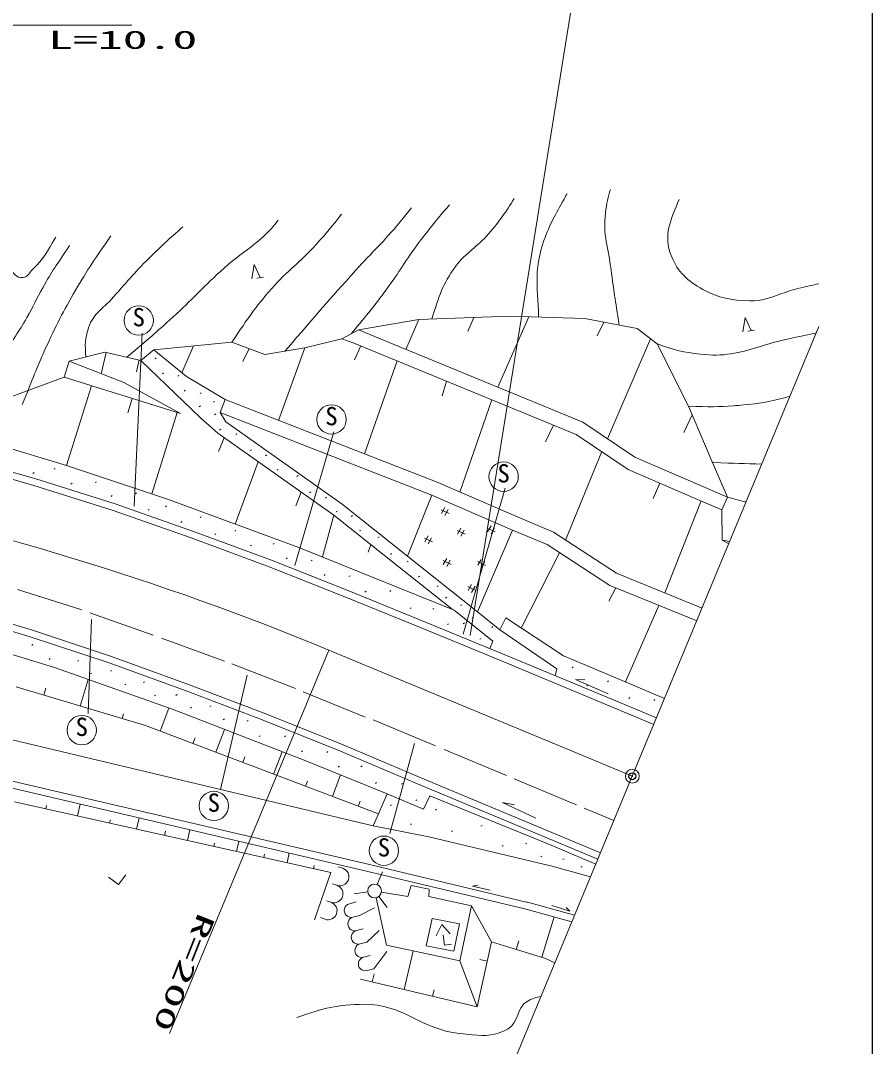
# Model space of a CAD drawing. Units: millimetres, scale not verified. Extents: x 40000 to 680000, y 20000 to 380000.
# Drawn here: x 517421 to 579000, y 242635 to 316758 of the extents above; entities that cross this region are included whole.
import ezdxf
from ezdxf.enums import TextEntityAlignment as Align

# ---------------------------------------------------------------- set-up
doc = ezdxf.new("R2010")
doc.units = ezdxf.units.MM
doc.header["$LTSCALE"] = 1000
doc.header["$PDMODE"] = 32
doc.header["$PDSIZE"] = 500
doc.layers.add('M-BGD-RSTR', color=7, linetype='Continuous', lineweight=13)
doc.layers.add('M-TTL-BAND', color=7, linetype='Continuous', lineweight=25)
doc.layers.add('M-OTRS', color=6, linetype='Continuous')
doc.styles.add('ＭＳ ゴシック', font='')
doc.styles.get('ＭＳ ゴシック').set_extended_font_data('MS Gothic')

msp = doc.modelspace()

# ---------------------------------------------------------------- linework, layer by layer
at = {"layer": 'M-BGD-RSTR'}
for p, q in [((557293, 318044), (549918, 272317)), ((534144, 298097), (534304, 299129)), ((534304, 299129), (534738, 298180)), ((534491, 298145), (534986, 298214)), ((541842, 294407), (546217, 295159)), ((546217, 295159), (545264, 293000)), ((546217, 295159), (552772, 295410)), ((550179, 295311), (549744, 294279)), ((554158, 295361), (551925, 290262)), ((552772, 295410), (558198, 295218)), ((558198, 295218), (562002, 294510)), ((569634, 294274), (569794, 295306)), ((569794, 295306), (570228, 294357)), ((540656, 293772), (541842, 294407)), ((558068, 287736), (541842, 294407)), ((559593, 294958), (559090, 293979)), ((561641, 262161), (575127, 294642)), ((562002, 294510), (563425, 293409)), ((569981, 294322), (570476, 294391)), ((525643, 281668), (526217, 294161)), ((540656, 293772), (537983, 293114)), ((541461, 293482), (540656, 293772)), ((562959, 293770), (559848, 286539)), ((523511, 292799), (520947, 292138)), ((526124, 292201), (523511, 292799)), ((527058, 292957), (526124, 292201)), ((532706, 293524), (527058, 292957)), ((527058, 292957), (529413, 291030)), ((529916, 293244), (529077, 291305)), ((535078, 292633), (532706, 293524)), ((533946, 293058), (533494, 292134)), ((537983, 293114), (535078, 292633)), ((537983, 293114), (536067, 287871)), ((557593, 286850), (541461, 293482)), ((542009, 293257), (541556, 292239)), ((563425, 293409), (565706, 288905)), ((520572, 290986), (520947, 292138)), ((520947, 292138), (524891, 290614)), ((523610, 292776), (523260, 291244)), ((525988, 292232), (525793, 291380)), ((530462, 288020), (526124, 292201)), ((527142, 292327), (527222, 292387)), ((544643, 292174), (542285, 285444)), ((514346, 288698), (520572, 290986)), ((528987, 288366), (520572, 290986)), ((524891, 290614), (528987, 288366)), ((527675, 291239), (527755, 291299)), ((528789, 291055), (528869, 291115)), ((529413, 291030), (532207, 289378)), ((548210, 290708), (547892, 289643)), ((517966, 290028), (517533, 289022)), ((522548, 290370), (520752, 284600)), ((529246, 289986), (529325, 290046)), ((530403, 289807), (530483, 289868)), ((525498, 289452), (525177, 288420)), ((531358, 289175), (531438, 289235)), ((532207, 289378), (531843, 288446)), ((532207, 289378), (547534, 283396)), ((551499, 289356), (549164, 282691)), ((528741, 288443), (526908, 282553)), ((530343, 288858), (530423, 288918)), ((531843, 288446), (547154, 282471)), ((532254, 287760), (531843, 288446)), ((567352, 285043), (565706, 288905)), ((531677, 286943), (530462, 288020)), ((531453, 288276), (531533, 288336)), ((540658, 281821), (532254, 287760)), ((561833, 285204), (558068, 287736)), ((565978, 288267), (565367, 286988)), ((540058, 281021), (531677, 286943)), ((531813, 287164), (531893, 287224)), ((532975, 286839), (533055, 286899)), ((537241, 277389), (540061, 287031)), ((555948, 287527), (555362, 286323)), ((513672, 286729), (520752, 284600)), ((532139, 286616), (531732, 285615)), ((561352, 284321), (557593, 286850)), ((534026, 285683), (534106, 285743)), ((559433, 285612), (556821, 279221)), ((518384, 283165), (512629, 284808)), ((518528, 283645), (512754, 285293)), ((534607, 284872), (532929, 280382)), ((535135, 285314), (535215, 285374)), ((566569, 283158), (561833, 285204)), ((568513, 282319), (567352, 285043)), ((518317, 284042), (518396, 284102)), ((519849, 284342), (519929, 284402)), ((520752, 284600), (528040, 282176)), ((535968, 284269), (536048, 284329)), ((566186, 282234), (561352, 284321)), ((524108, 281354), (518384, 283165)), ((524266, 281828), (518528, 283645)), ((521069, 283264), (521149, 283325)), ((522825, 283376), (522905, 283436)), ((537404, 283815), (537484, 283875)), ((547534, 283396), (553383, 280867)), ((563640, 283333), (563143, 282227)), ((568513, 282319), (566569, 283158)), ((523969, 282376), (524049, 282436)), ((525730, 282574), (525809, 282634)), ((537697, 282689), (537330, 281690)), ((538318, 282640), (538398, 282700)), ((545402, 278055), (547154, 282471)), ((547154, 282471), (552991, 279947)), ((549419, 272421), (552441, 282962)), ((529913, 279850), (524266, 281828)), ((527893, 281632), (527973, 281692)), ((528040, 282176), (537543, 278689)), ((539464, 282252), (539543, 282312)), ((545402, 278055), (540658, 281821)), ((566616, 282049), (563980, 275412)), ((568116, 281401), (566186, 282234)), ((568116, 281401), (568513, 282319)), ((529744, 279379), (524108, 281354)), ((526645, 281374), (526724, 281434)), ((540058, 281021), (539250, 278001)), ((544781, 277272), (540058, 281021)), ((540242, 281252), (540321, 281312)), ((541331, 280935), (541411, 280995)), ((547816, 281416), (548399, 281135)), ((548092, 281570), (547838, 281140)), ((548340, 281439), (548089, 280993)), ((568132, 279219), (568116, 281401)), ((529012, 280503), (529092, 280563)), ((530399, 280844), (530479, 280905)), ((551430, 280246), (551177, 279816)), ((553383, 280867), (555954, 279784)), ((535573, 277766), (529913, 279850)), ((531467, 279622), (531547, 279683)), ((532910, 279865), (532990, 279925)), ((541929, 279878), (542009, 279939)), ((543259, 279407), (543338, 279467)), ((546889, 279519), (546635, 279089)), ((548973, 279923), (549555, 279641)), ((549248, 280076), (548995, 279646)), ((549496, 279946), (549245, 279499)), ((550445, 274047), (552991, 279947)), ((551155, 280093), (551737, 279811)), ((551679, 280116), (551428, 279670)), ((552991, 279947), (555484, 278897)), ((555954, 279784), (560488, 276840)), ((535394, 277299), (529744, 279379)), ((534041, 278801), (534121, 278862)), ((535673, 278920), (535753, 278980)), ((542745, 278888), (542554, 278359)), ((546613, 279366), (547196, 279084)), ((547137, 279389), (546886, 278943)), ((555484, 278897), (560022, 275950)), ((568608, 278941), (568132, 279219)), ((537543, 278689), (548758, 274166)), ((544160, 278190), (544240, 278250)), ((550445, 274047), (545402, 278055)), ((556389, 278310), (553619, 272866)), ((540975, 275079), (535394, 277299)), ((541162, 275543), (535573, 277766)), ((536610, 277872), (536689, 277933)), ((538425, 277711), (538504, 277771)), ((548619, 274222), (544781, 277272)), ((545362, 277642), (545442, 277702)), ((547958, 277741), (548540, 277459)), ((548233, 277894), (547979, 277464)), ((548481, 277764), (548230, 277318)), ((550453, 277675), (551035, 277393)), ((550728, 277828), (550474, 277398)), ((550976, 277698), (550725, 277251)), ((539371, 276665), (539451, 276725)), ((541160, 276587), (541240, 276647)), ((546185, 276543), (546265, 276603)), ((560488, 276840), (563444, 275631)), ((547530, 275859), (547610, 275919)), ((549748, 275865), (550330, 275583)), ((550023, 276018), (549770, 275588)), ((550272, 275888), (550021, 275442)), ((560440, 275779), (559944, 274807)), ((560022, 275950), (563061, 274708)), ((521842, 274182), (517194, 275653)), ((546511, 272822), (540975, 275079)), ((546700, 273285), (541162, 275543)), ((542316, 275469), (542396, 275529)), ((544113, 275517), (544193, 275578)), ((548148, 275030), (548228, 275090)), ((563444, 275631), (566684, 274307)), ((518208, 272744), (512473, 274432)), ((545588, 274269), (545668, 274329)), ((547223, 274220), (547303, 274280)), ((549231, 274490), (549310, 274550)), ((563558, 274504), (561137, 268978)), ((563061, 274708), (566300, 273383)), ((518058, 272267), (512342, 273949)), ((527018, 272355), (522429, 273969)), ((548758, 274166), (551570, 271918)), ((550068, 273561), (550148, 273621)), ((550445, 274047), (552064, 272736)), ((552064, 272736), (552498, 273605)), ((552498, 273605), (556678, 270852)), ((522559, 273482), (522309, 266682)), ((552062, 270545), (546511, 272822)), ((552254, 271006), (546700, 273285)), ((548278, 273114), (548357, 273174)), ((549422, 273172), (549502, 273232)), ((551483, 272910), (551563, 272970)), ((523758, 270374), (518058, 272267)), ((523924, 270846), (518208, 272744)), ((532156, 270461), (527601, 272146)), ((550627, 272061), (550707, 272121)), ((552064, 272736), (556187, 269918)), ((514223, 271754), (519956, 269989)), ((518235, 271606), (518315, 271666)), ((551570, 271918), (551347, 271378)), ((519492, 270604), (519572, 270665)), ((529560, 268793), (523924, 270846)), ((539698, 271272), (528194, 243566)), ((539698, 271272), (558408, 263503)), ((560157, 267716), (552254, 271006)), ((556678, 270852), (560749, 269141)), ((519956, 269989), (528537, 266951)), ((521552, 270468), (521632, 270529)), ((529385, 268324), (523758, 270374)), ((537304, 268494), (532705, 270289)), ((559966, 267254), (552062, 270545)), ((556187, 269918), (556053, 269424)), ((557296, 269995), (557376, 270055)), ((521742, 267227), (522318, 269153)), ((522470, 269556), (522550, 269616)), ((523930, 269741), (524010, 269801)), ((533814, 269455), (531871, 261212)), ((558210, 269119), (557542, 269140)), ((557542, 269140), (559907, 268108)), ((560749, 269141), (563976, 267785)), ((526463, 265814), (517103, 268615)), ((519096, 268019), (519249, 268530)), ((524957, 268761), (525036, 268821)), ((526303, 268931), (526383, 268991)), ((535145, 266680), (529560, 268793)), ((558353, 268702), (558433, 268762)), ((559852, 268982), (559931, 269042)), ((527096, 267968), (527176, 268028)), ((528659, 268002), (528739, 268063)), ((534964, 266214), (529385, 268324)), ((542334, 266422), (537846, 268258)), ((563389, 266371), (560157, 267716)), ((561384, 267779), (561464, 267839)), ((563185, 267638), (563264, 267698)), ((527518, 265414), (528151, 267088)), ((528537, 266951), (538035, 263268)), ((529698, 267087), (529778, 267147)), ((531113, 267191), (531192, 267251)), ((563197, 265909), (559966, 267254)), ((524765, 266322), (524869, 266669)), ((532074, 266239), (532153, 266299)), ((533805, 266137), (533885, 266198)), ((540560, 263971), (534964, 266214)), ((540750, 264433), (535145, 266680)), ((547413, 264351), (542915, 266229)), ((514167, 265419), (542915, 258588)), ((543290, 259449), (526463, 265814)), ((531538, 263894), (532162, 265545)), ((529879, 264522), (530040, 264946)), ((534680, 265026), (534759, 265086)), ((536490, 265014), (536570, 265075)), ((507090, 264091), (542239, 255869)), ((535710, 262316), (536322, 263932)), ((537728, 263933), (537808, 263994)), ((539552, 263881), (539632, 263941)), ((546116, 261611), (540560, 263971)), ((546310, 262072), (540750, 264433)), ((545897, 264528), (544108, 258028)), ((548044, 264088), (552546, 262206)), ((506988, 263601), (542126, 255382)), ((533494, 263154), (533645, 263552)), ((538035, 263268), (543914, 260889)), ((558408, 263503), (561641, 262161)), ((540390, 262825), (540469, 262885)), ((542029, 262840), (542108, 262900)), ((538025, 261441), (538163, 261807)), ((539969, 260705), (540553, 262249)), ((543071, 261639), (543151, 261699)), ((556115, 257981), (546310, 262072)), ((561641, 262161), (550136, 234455)), ((553100, 261974), (557082, 260310)), ((544958, 261583), (545038, 261643)), ((555924, 257519), (546116, 261611)), ((539856, 255198), (516985, 260309)), ((541829, 260002), (541962, 260353)), ((543914, 260889), (543290, 259449)), ((543914, 260889), (546546, 259791)), ((545991, 260398), (546070, 260458)), ((546546, 259791), (547003, 260754)), ((547003, 260754), (555780, 257173)), ((555780, 257173), (547003, 260754)), ((553118, 260099), (552250, 260250)), ((552250, 260250), (554674, 259129)), ((557082, 260310), (557602, 260092)), ((519241, 259805), (519296, 260048)), ((521542, 259291), (521735, 260152)), ((542915, 258588), (543290, 259449)), ((544165, 260037), (544245, 260098)), ((547405, 259716), (547485, 259776)), ((558156, 259861), (560312, 258960)), ((523861, 258772), (523916, 259015)), ((525809, 258337), (525992, 259156)), ((545597, 258667), (545677, 258727)), ((527834, 257885), (527900, 258181)), ((529494, 257514), (529669, 258296)), ((546945, 257789), (542915, 258588)), ((548567, 258161), (548647, 258221)), ((550703, 258545), (550783, 258605)), ((559345, 256633), (556115, 257981)), ((531403, 257087), (531454, 257317)), ((533032, 256723), (533199, 257470)), ((555215, 255813), (546945, 257789)), ((553927, 257275), (554007, 257335)), ((559154, 256172), (555924, 257519)), ((535004, 256282), (535059, 256528)), ((536690, 255906), (536849, 256616)), ((552235, 257100), (552315, 257160)), ((555780, 257173), (556118, 257035)), ((556118, 257035), (559005, 255813)), ((542239, 255869), (553994, 253071)), ((555034, 256333), (555113, 256393)), ((555757, 255684), (555215, 255813)), ((556629, 256139), (556708, 256199)), ((525027, 255038), (524494, 254333)), ((538596, 255480), (538649, 255718)), ((538676, 251792), (539856, 255198)), ((540721, 255507), (540391, 255623)), ((542124, 255383), (553875, 252586)), ((543201, 254334), (543578, 255260)), ((558625, 254898), (555757, 255684)), ((557920, 255578), (557999, 255638)), ((523789, 254867), (524494, 254333)), ((540292, 254280), (539962, 254396)), ((545664, 254276), (545411, 253467)), ((546961, 254002), (545664, 254276)), ((550470, 254301), (550089, 254222)), ((542517, 253802), (541527, 253665)), ((545411, 253467), (543506, 253788)), ((546922, 253461), (546961, 254002)), ((550089, 254222), (551344, 253926)), ((539863, 253053), (539533, 253169)), ((541191, 252947), (541674, 253075)), ((543119, 253382), (543869, 249946)), ((543320, 253476), (543933, 252686)), ((550022, 252808), (546922, 253461)), ((550022, 252808), (549183, 248826)), ((551457, 250203), (550022, 252808)), ((553994, 253071), (554068, 253051)), ((554068, 253051), (557468, 252112)), ((557114, 252414), (555830, 252824)), ((541447, 251981), (541930, 252109)), ((541930, 252109), (543004, 252640)), ((553860, 252589), (553875, 252585)), ((553875, 252586), (553877, 252585)), ((553875, 252585), (557275, 251647)), ((556868, 252680), (557114, 252414)), ((539434, 251826), (539104, 251942)), ((546737, 249918), (547166, 251885)), ((547166, 251885), (549140, 251484)), ((547474, 250635), (547867, 251446)), ((547867, 251446), (548465, 250772)), ((549140, 251484), (548740, 249512)), ((555097, 249080), (555998, 251999)), ((541703, 251014), (542186, 251142)), ((542442, 250175), (543336, 251018)), ((548072, 249961), (547969, 250704)), ((541959, 250047), (542442, 250175)), ((543869, 249946), (549183, 248826)), ((546737, 249918), (548740, 249512)), ((548567, 250029), (548072, 249961)), ((551457, 250203), (550431, 245508)), ((551457, 250203), (552723, 249812)), ((552723, 249812), (555361, 248998)), ((553252, 249649), (553444, 250272)), ((542214, 249081), (542698, 249209)), ((542954, 248242), (543897, 249496)), ((545155, 246756), (545813, 249536)), ((550431, 245508), (549183, 248826)), ((551149, 248796), (550625, 248911)), ((555361, 248998), (556047, 248689)), ((542470, 248114), (542954, 248242)), ((542841, 247303), (542978, 247880)), ((550431, 245508), (541993, 247504)), ((547204, 246271), (547311, 246724))]:
    msp.add_line(p, q, dxfattribs=at)
for points in [[(502863, 286884), (515474, 316429), (525474, 316429)], [(559005, 255813), (556118, 257035), (555780, 257173)]]:
    msp.add_lwpolyline(points, dxfattribs=at)
for centre, radius in [((525970, 295085), 1061), ((539899, 287936), 1061), ((552339, 283804), 1061), ((521851, 265489), 1061), ((561641, 262161), 500), ((531393, 260015), 1061), ((543687, 256780), 1061), ((543013, 253870), 500)]:
    msp.add_circle(centre, radius, dxfattribs=at)
for centre, radius, start, end in [((463003, 86562), 200000, 67.45077, 78.79729), ((540507, 254894), 650, 250.72548, 70.72548), ((540078, 253667), 650, 250.72548, 70.72548), ((539649, 252440), 650, 250.72548, 70.72548), ((541319, 252464), 500, 104.82934, 284.82934), ((541575, 251497), 500, 104.82934, 284.82934), ((541831, 250531), 500, 104.82934, 284.82934), ((542087, 249564), 500, 104.82934, 284.82934), ((542342, 248597), 500, 104.82934, 284.82934)]:
    msp.add_arc(centre, radius, start, end, dxfattribs=at)
for points, knots in [([(554872, 295336), (554752, 297749), (554560, 298812), (555257, 300858), (555677, 302090), (556084, 302715), (556708, 303857), (556787, 304002), (556858, 304132), (556924, 304252)], [0, 0, 0, 0, 1, 1, 1, 2, 2, 2, 3, 3, 3, 3]), ([(560696, 294753), (560386, 296663), (560303, 297177), (560110, 298739), (559912, 300342), (559493, 301252), (559701, 302854), (559791, 303545), (559893, 304035), (560056, 304538)], [0, 0, 0, 0, 1, 1, 1, 2, 2, 2, 3, 3, 3, 3]), ([(513149, 303271), (513841, 301989), (514054, 301533), (514850, 300575), (515446, 299858), (515809, 299471), (516523, 298871), (516907, 298549), (517115, 298130), (517613, 298192), (517966, 298236), (518046, 298542), (518305, 298786), (519120, 299554), (519300, 300005), (519973, 301118)], [0, 0, 0, 0, 1, 1, 1, 2, 2, 2, 3, 3, 3, 4, 4, 4, 5, 5, 5, 5]), ([(536533, 292874), (538992, 295720), (539620, 296465), (541656, 298716), (542891, 300082), (543671, 300770), (544843, 302190), (545197, 302619), (545371, 302825), (545680, 303222)], [0, 0, 0, 0, 1, 1, 1, 2, 2, 2, 3, 3, 3, 3]), ([(541341, 294139), (542573, 295627), (542913, 296039), (543855, 297307), (544820, 298605), (545238, 299421), (546214, 300711), (547040, 301804), (547337, 302165), (548417, 303441)], [0, 0, 0, 0, 1, 1, 1, 2, 2, 2, 3, 3, 3, 3]), ([(547154, 295195), (547708, 296928), (547898, 297675), (548863, 298979), (549651, 300043), (550405, 300362), (551269, 301364), (552112, 302340), (552473, 302883), (553095, 303901)], [0, 0, 0, 0, 1, 1, 1, 2, 2, 2, 3, 3, 3, 3]), ([(565021, 303830), (564420, 302368), (563851, 301233), (564464, 299742), (564956, 298545), (565611, 297965), (566742, 297334), (567929, 296672), (568766, 296552), (570125, 296514), (571016, 296489), (571629, 296722), (572308, 296977)], [0, 0, 0, 0, 1, 1, 1, 2, 2, 2, 3, 3, 3, 4, 4, 4, 4]), ([(532706, 293524), (533947, 295381), (534331, 295968), (535563, 297380), (536730, 298716), (537605, 299255), (538789, 300577), (539575, 301455), (539934, 301881), (540616, 302758)], [0, 0, 0, 0, 1, 1, 1, 2, 2, 2, 3, 3, 3, 3]), ([(522145, 292447), (522068, 293322), (522080, 293775), (522341, 294563), (522692, 295627), (523416, 295942), (524149, 296788), (525190, 297990), (525774, 298666), (526909, 299780), (527763, 300618), (528065, 300897), (529161, 301855)], [0, 0, 0, 0, 1, 1, 1, 2, 2, 2, 3, 3, 3, 4, 4, 4, 4]), ([(525105, 292434), (526728, 293801), (527164, 294173), (528440, 295337), (529811, 296587), (530508, 297364), (531864, 298631), (533458, 300122), (534747, 300600), (536034, 302339)], [0, 0, 0, 0, 1, 1, 1, 2, 2, 2, 3, 3, 3, 3]), ([(517966, 290028), (518576, 291600), (518763, 292042), (519341, 293302), (520125, 295009), (520615, 295946), (521573, 297561), (522442, 299025), (522779, 299517), (523961, 301206)], [0, 0, 0, 0, 1, 1, 1, 2, 2, 2, 3, 3, 3, 3]), ([(514346, 288698), (514516, 289341), (514594, 289543), (514797, 290069), (515209, 291141), (515628, 291657), (516215, 292644), (516840, 293696), (517281, 294230), (517888, 295292), (518360, 296120), (518556, 296621), (519024, 297451), (519717, 298678), (520004, 299073), (520963, 300494)], [0, 0, 0, 0, 1, 1, 1, 2, 2, 2, 3, 3, 3, 4, 4, 4, 5, 5, 5, 5]), ([(572308, 296977), (572699, 297125), (573112, 297280), (573613, 297397), (574204, 297536), (574684, 297644), (575127, 297738)], [0, 0, 0, 0, 1, 1, 1, 2, 2, 2, 2]), ([(570721, 293156), (571432, 293370), (572182, 293606), (573069, 293792), (573802, 293946), (574397, 294076), (574945, 294202)], [0, 0, 0, 0, 1, 1, 1, 2, 2, 2, 2]), ([(563425, 293409), (564733, 292910), (565315, 292810), (566568, 292652), (568227, 292443), (569407, 292761), (570721, 293156)], [0, 0, 0, 0, 1, 1, 1, 2, 2, 2, 2]), ([(568964, 288925), (569126, 288937), (569298, 288950), (569485, 288964), (570903, 289073), (571963, 289318), (573040, 289615)], [0, 0, 0, 0, 1, 1, 1, 2, 2, 2, 2]), ([(550092, 243475), (551006, 243387), (551770, 243392), (552672, 243918), (553480, 244390), (553230, 245415), (554038, 245888), (554379, 246088), (554710, 246203), (555036, 246253)], [0, 0, 0, 0, 1, 1, 1, 2, 2, 2, 3, 3, 3, 3]), ([(537388, 244725), (539362, 245436), (540310, 245644), (542242, 245681), (545065, 245735), (546348, 243855), (549158, 243575), (549491, 243541), (549799, 243504), (550092, 243475)], [0, 0, 0, 0, 1, 1, 1, 2, 2, 2, 3, 3, 3, 3])]:
    msp.add_open_spline(points, degree=3, knots=knots, dxfattribs=at)
for points in [[(565706, 288905), (567217, 288831), (567848, 288845), (568964, 288925)], [(567439, 284839), (569164, 284755), (569682, 284740), (571004, 284712)], [(568513, 282319), (569064, 282170), (569489, 282059), (569867, 281972)], [(568132, 279219), (568329, 279181), (568510, 279146), (568679, 279113)]]:
    msp.add_open_spline(points, degree=3, dxfattribs=at)
at = {"layer": 'M-OTRS'}
msp.add_point((561641, 262161), dxfattribs=at)
at = {"layer": 'M-TTL-BAND'}
msp.add_line((579000, 20000), (579000, 370000), dxfattribs=at)

# ---------------------------------------------------------------- texts
at = {"layer": 'M-BGD-RSTR', "style": 'ＭＳ ゴシック', "width": 2}
msp.add_text('L=10.0', height=1320, dxfattribs=at).set_placement((519423, 316029), align=Align.TOP_LEFT)
at = {"layer": 'M-BGD-RSTR', "style": 'ＭＳ ゴシック'}
for p in [(525520, 295985), (539449, 288836), (551889, 284704), (521401, 266389), (530943, 260915), (543237, 257680)]:
    msp.add_text('S', height=1320, dxfattribs=at).set_placement(p, align=Align.TOP_LEFT)
at = {"layer": 'M-BGD-RSTR', "style": 'ＭＳ ゴシック', "width": 2}
msp.add_text('R=200', height=1320, rotation=248.226, dxfattribs=at).set_placement((528194, 243566), align=Align.TOP_RIGHT)

doc.saveas('drawing.dxf')
